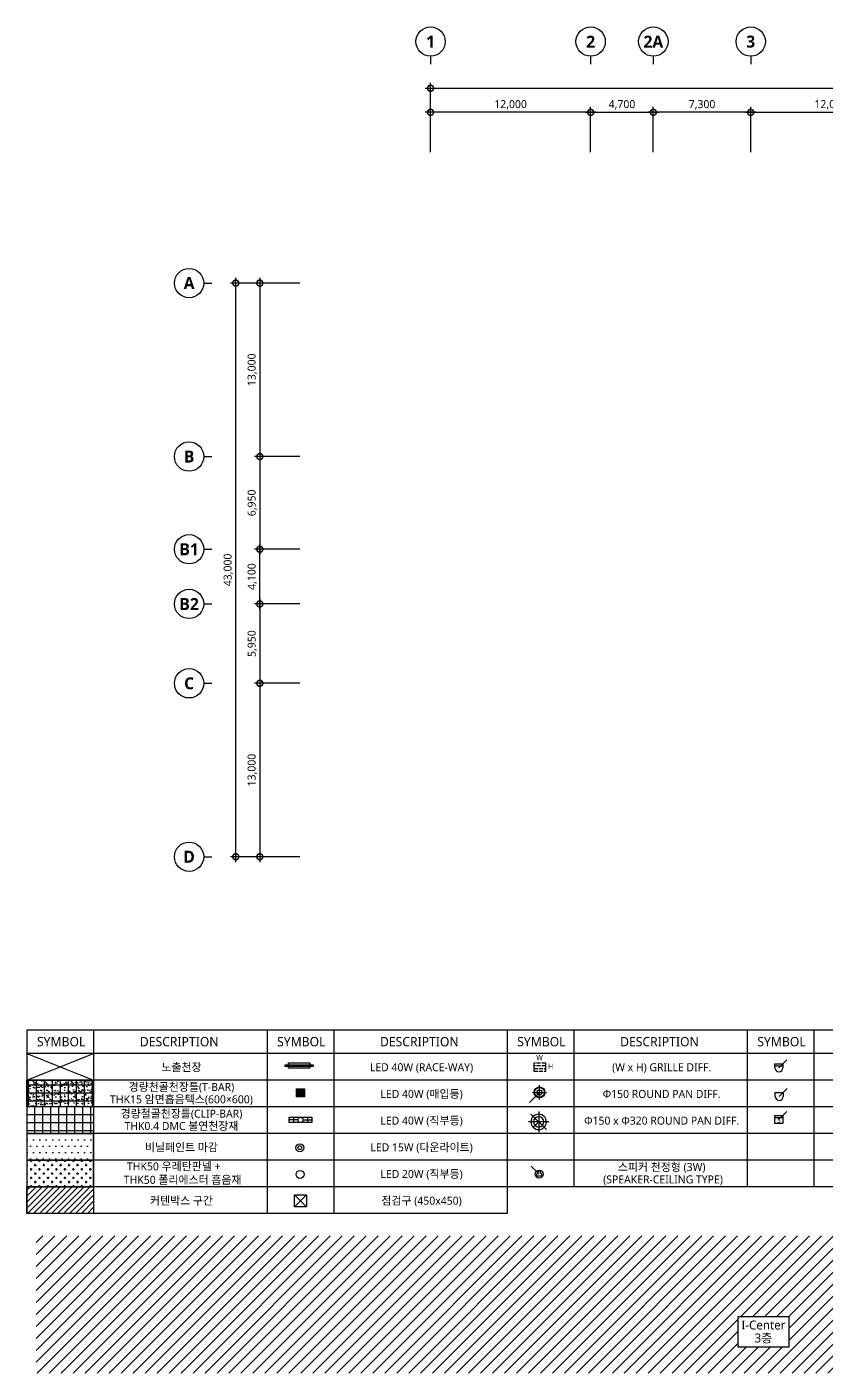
# Model space of a CAD drawing. Header units: millimetres. Extents: x 11242 to 497835, y 4200 to 105100.
# Drawn here: x 179442 to 239350, y 4200 to 105100 of the extents above; entities that cross this region are included whole.
import ezdxf
from ezdxf.enums import TextEntityAlignment as Align
from ezdxf.xclip import XClip

# ---------------------------------------------------------------- set-up
doc = ezdxf.new("R2010")
doc.units = ezdxf.units.MM
doc.header["$LTSCALE"] = 200
doc.header["$XCLIPFRAME"] = 0
doc.linetypes.add('CONTINOUS', pattern=[0])
doc.linetypes.add('H6', pattern=[6.5, 5, -1.5])
doc.layers.get('DEFPOINTS').update_dxf_attribs({"color": 137})
for name, color, linetype in [('# LIGHT - LED', 6, 'Continuous'), ('# LIGHT - RACEWAY', 7, 'Continuous'), ('# 방송설비', 7, 'Continuous'), ('# 커텐박스', 1, 'CONTINOUS'), ('# 화재탐지설비', 7, 'Continuous'), ('# 환기(RA)', 2, 'Continuous'), ('1 EDF', 7, 'Continuous'), ('1 OA', 4, 'Continuous'), ('CEIL', 8, 'Continuous'), ('CEIL-H-50T 우레탄판넬 천정평면도', 11, 'Continuous'), ('CEIL-암면흡음텍스', 251, 'Continuous'), ('CEIL-열경화수지', 11, 'Continuous'), ('CEIL-흡음뿜칠', 8, 'Continuous'), ('CON', 2, 'Continuous'), ('DIM', 7, 'Continuous'), ('ETC-9', 9, 'Continuous'), ('HAT', 8, 'Continuous'), ('OPEN', 15, 'Continuous'), ('sol254', 254, 'Continuous'), ('SYM', 6, 'Continuous'), ('SYM-BUB', 3, 'Continuous'), ('SYMBOL', 2, 'Continuous'), ('TEXT', 3, 'Continuous'), ('도어표현', 4, 'Continuous')]:
    doc.layers.add(name, color=color, linetype=linetype)
doc.layers.add('Defpoint', color=137, linetype='Continuous', plot=False)
doc.styles.add('$0$스타일1', font='malgun.ttf')
doc.styles.add('1', font='DotumChe.ttf')
doc.styles.add('맑은고딕', font='malgun.ttf')
doc.styles.add('맑은고딕B', font='malgunbd.ttf')
doc.styles.add('스타일1', font='malgun.ttf')
doc.styles.add('스타일2', font='malgunbd.ttf')
doc.dimstyles.new('CJA', dxfattribs={"dimscale": 300, "dimtxt": 2.7, "dimasz": 1, "dimexe": 2, "dimexo": 3, "dimgap": 1, "dimtad": 1, "dimdec": 0, "dimzin": 1, "dimdsep": 46, "dimlunit": 6, "dimtxsty": '$0$스타일1', "dimblk": 'CJDOT', "dimcen": 0.09, "dimdle": 1, "dimclrd": 256, "dimclre": 256, "dimclrt": 3, "dimadec": 0, "dimazin": 0, "dimtfac": 1, "dimtdec": 0, "dimtix": 1, "dimtmove": 2, "dimatfit": 3, "dimldrblk": 'CJDOT', "dimfxl": 1, "dimtolj": 1, "dimtzin": 1, "dimarcsym": 0})

# ---------------------------------------------------------------- blocks, each defined once
blk = doc.blocks.new('C-6x6_1f')
for p, q in [((-56347, -303023), (-56347, -292223)), ((-49147, -292223), (-56347, -292223)), ((-55747, -303023), (-55747, -292223)), ((-55147, -303023), (-55147, -292223)), ((-54547, -303023), (-54547, -292223)), ((-53947, -303023), (-53947, -292223)), ((-53347, -303023), (-53347, -292223)), ((-52747, -303023), (-52747, -292223)), ((-52147, -303023), (-52147, -292223)), ((-51547, -303023), (-51547, -292223)), ((-50947, -303023), (-50947, -292223)), ((-50347, -303023), (-50347, -292223)), ((-49747, -303023), (-49747, -292223)), ((-49147, -303023), (-49147, -292223)), ((-41947, -292223), (-49147, -292223)), ((-48547, -303023), (-48547, -292223)), ((-47947, -303023), (-47947, -292223)), ((-47347, -303023), (-47347, -292223)), ((-46747, -303023), (-46747, -292223)), ((-46147, -303023), (-46147, -292223)), ((-45547, -303023), (-45547, -292223)), ((-44947, -303023), (-44947, -292223)), ((-44347, -303023), (-44347, -292223)), ((-43747, -303023), (-43747, -292223)), ((-43147, -303023), (-43147, -292223)), ((-42547, -303023), (-42547, -292223)), ((-41947, -303023), (-41947, -292223)), ((-34747, -292223), (-41947, -292223)), ((-41947, -303023), (-41947, -292223)), ((-41347, -303023), (-41347, -292223)), ((-40747, -303023), (-40747, -292223)), ((-40147, -303023), (-40147, -292223)), ((-39547, -303023), (-39547, -292223)), ((-38947, -303023), (-38947, -292223)), ((-38347, -303023), (-38347, -292223)), ((-37747, -303023), (-37747, -292223)), ((-37147, -303023), (-37147, -292223)), ((-36547, -303023), (-36547, -292223)), ((-35947, -303023), (-35947, -292223)), ((-35347, -303023), (-35347, -292223)), ((-27547, -292223), (-34747, -292223)), ((-34747, -303023), (-34747, -292223)), ((-34147, -303023), (-34147, -292223)), ((-33547, -303023), (-33547, -292223)), ((-32947, -303023), (-32947, -292223)), ((-32347, -303023), (-32347, -292223)), ((-31747, -303023), (-31747, -292223)), ((-31147, -303023), (-31147, -292223)), ((-30547, -303023), (-30547, -292223)), ((-29947, -303023), (-29947, -292223)), ((-29347, -303023), (-29347, -292223)), ((-28747, -303023), (-28747, -292223)), ((-28147, -303023), (-28147, -292223)), ((-27547, -303023), (-27547, -292223)), ((-49147, -292823), (-56347, -292823)), ((-49147, -293423), (-56347, -293423)), ((-41947, -292823), (-49147, -292823)), ((-41947, -293423), (-49147, -293423)), ((-34747, -292823), (-41947, -292823)), ((-34747, -293423), (-41947, -293423)), ((-27547, -292823), (-34747, -292823)), ((-27547, -293423), (-34747, -293423)), ((-49147, -294023), (-56347, -294023)), ((-49147, -294623), (-56347, -294623)), ((-41947, -294023), (-49147, -294023)), ((-41947, -294623), (-49147, -294623)), ((-34747, -294023), (-41947, -294023)), ((-34747, -294623), (-41947, -294623)), ((-27547, -294023), (-34747, -294023)), ((-27547, -294623), (-34747, -294623)), ((-49147, -295223), (-56347, -295223)), ((-41947, -295223), (-49147, -295223)), ((-34747, -295223), (-41947, -295223)), ((-27547, -295223), (-34747, -295223)), ((-49147, -295823), (-56347, -295823)), ((-49147, -296423), (-56347, -296423)), ((-41947, -295823), (-49147, -295823)), ((-41947, -296423), (-49147, -296423)), ((-34747, -295823), (-41947, -295823)), ((-34747, -296423), (-41947, -296423)), ((-27547, -295823), (-34747, -295823)), ((-27547, -296423), (-34747, -296423)), ((-49147, -297023), (-56347, -297023)), ((-49147, -297623), (-56347, -297623)), ((-41947, -297023), (-49147, -297023)), ((-41947, -297623), (-49147, -297623)), ((-34747, -297023), (-41947, -297023)), ((-34747, -297623), (-41947, -297623)), ((-27547, -297023), (-34747, -297023)), ((-27547, -297623), (-34747, -297623)), ((-49147, -298223), (-56347, -298223)), ((-41947, -298223), (-49147, -298223)), ((-34747, -298223), (-41947, -298223)), ((-27547, -298223), (-34747, -298223)), ((-49147, -298823), (-56347, -298823)), ((-49147, -299423), (-56347, -299423)), ((-41947, -298823), (-49147, -298823)), ((-41947, -299423), (-49147, -299423)), ((-34747, -298823), (-41947, -298823)), ((-34747, -299423), (-41947, -299423)), ((-27547, -298823), (-34747, -298823)), ((-27547, -299423), (-34747, -299423)), ((-49147, -300023), (-56347, -300023)), ((-49147, -300623), (-56347, -300623)), ((-41947, -300023), (-49147, -300023)), ((-41947, -300623), (-49147, -300623)), ((-34747, -300023), (-41947, -300023)), ((-34747, -300623), (-41947, -300623)), ((-27547, -300023), (-34747, -300023)), ((-27547, -300623), (-34747, -300623)), ((-49147, -301223), (-56347, -301223)), ((-41947, -301223), (-49147, -301223)), ((-34747, -301223), (-41947, -301223)), ((-27547, -301223), (-34747, -301223)), ((-49147, -301823), (-56347, -301823)), ((-49147, -302423), (-56347, -302423)), ((-41947, -301823), (-49147, -301823)), ((-41947, -302423), (-49147, -302423)), ((-34747, -301823), (-41947, -301823)), ((-34747, -302423), (-41947, -302423)), ((-27547, -301823), (-34747, -301823)), ((-27547, -302423), (-34747, -302423)), ((-49147, -303023), (-56347, -303023)), ((-56347, -324623), (-56347, -303023)), ((-49147, -303023), (-56347, -303023)), ((-49147, -303623), (-56347, -303623)), ((-55747, -324623), (-55747, -303023)), ((-55147, -324623), (-55147, -303023)), ((-54547, -324623), (-54547, -303023)), ((-53947, -324623), (-53947, -303023)), ((-53347, -324623), (-53347, -303023)), ((-52747, -324623), (-52747, -303023)), ((-52147, -324623), (-52147, -303023)), ((-51547, -324623), (-51547, -303023)), ((-50947, -324623), (-50947, -303023)), ((-50347, -324623), (-50347, -303023)), ((-49747, -324623), (-49747, -303023)), ((-49147, -324623), (-49147, -303023)), ((-41947, -303023), (-49147, -303023)), ((-41947, -303023), (-49147, -303023)), ((-41947, -303623), (-49147, -303623)), ((-48547, -324623), (-48547, -303023)), ((-47947, -324623), (-47947, -303023)), ((-47347, -324623), (-47347, -303023)), ((-46747, -324623), (-46747, -303023)), ((-46147, -324623), (-46147, -303023)), ((-45547, -324623), (-45547, -303023)), ((-44947, -324623), (-44947, -303023)), ((-44347, -324623), (-44347, -303023)), ((-43747, -324623), (-43747, -303023)), ((-43147, -324623), (-43147, -303023)), ((-42547, -324623), (-42547, -303023)), ((-41947, -324623), (-41947, -303023)), ((-34747, -303023), (-41947, -303023)), ((-34747, -303023), (-41947, -303023)), ((-41947, -324623), (-41947, -303023)), ((-34747, -303623), (-41947, -303623)), ((-41347, -324623), (-41347, -303023)), ((-40747, -324623), (-40747, -303023)), ((-40147, -324623), (-40147, -303023)), ((-39547, -324623), (-39547, -303023)), ((-38947, -324623), (-38947, -303023)), ((-38347, -324623), (-38347, -303023)), ((-37747, -324623), (-37747, -303023)), ((-37147, -324623), (-37147, -303023)), ((-36547, -324623), (-36547, -303023)), ((-35947, -324623), (-35947, -303023)), ((-35347, -324623), (-35347, -303023)), ((-34747, -324623), (-34747, -303023)), ((-27547, -303023), (-34747, -303023)), ((-27547, -303023), (-34747, -303023)), ((-27547, -303623), (-34747, -303623)), ((-34147, -324623), (-34147, -303023)), ((-33547, -324623), (-33547, -303023)), ((-32947, -324623), (-32947, -303023)), ((-32347, -324623), (-32347, -303023)), ((-31747, -324623), (-31747, -303023)), ((-31147, -324623), (-31147, -303023)), ((-30547, -324623), (-30547, -303023)), ((-29947, -324623), (-29947, -303023)), ((-29347, -324623), (-29347, -303023)), ((-28747, -324623), (-28747, -303023)), ((-28147, -324623), (-28147, -303023)), ((-27547, -324623), (-27547, -303023)), ((-49147, -304223), (-56347, -304223)), ((-41947, -304223), (-49147, -304223)), ((-34747, -304223), (-41947, -304223)), ((-27547, -304223), (-34747, -304223)), ((-49147, -304823), (-56347, -304823)), ((-49147, -305423), (-56347, -305423)), ((-41947, -304823), (-49147, -304823)), ((-41947, -305423), (-49147, -305423)), ((-34747, -304823), (-41947, -304823)), ((-34747, -305423), (-41947, -305423)), ((-27547, -304823), (-34747, -304823)), ((-27547, -305423), (-34747, -305423)), ((-49147, -306023), (-56347, -306023)), ((-49147, -306623), (-56347, -306623)), ((-41947, -306023), (-49147, -306023)), ((-41947, -306623), (-49147, -306623)), ((-34747, -306023), (-41947, -306023)), ((-34747, -306623), (-41947, -306623)), ((-27547, -306023), (-34747, -306023)), ((-27547, -306623), (-34747, -306623)), ((-49147, -307223), (-56347, -307223)), ((-41947, -307223), (-49147, -307223)), ((-34747, -307223), (-41947, -307223)), ((-27547, -307223), (-34747, -307223)), ((-49147, -307823), (-56347, -307823)), ((-49147, -308423), (-56347, -308423)), ((-41947, -307823), (-49147, -307823)), ((-41947, -308423), (-49147, -308423)), ((-34747, -307823), (-41947, -307823)), ((-34747, -308423), (-41947, -308423)), ((-27547, -307823), (-34747, -307823)), ((-27547, -308423), (-34747, -308423)), ((-49147, -309023), (-56347, -309023)), ((-49147, -309623), (-56347, -309623)), ((-41947, -309023), (-49147, -309023)), ((-41947, -309623), (-49147, -309623)), ((-34747, -309023), (-41947, -309023)), ((-34747, -309623), (-41947, -309623)), ((-27547, -309023), (-34747, -309023)), ((-27547, -309623), (-34747, -309623)), ((-49147, -310223), (-56347, -310223)), ((-41947, -310223), (-49147, -310223)), ((-34747, -310223), (-41947, -310223)), ((-27547, -310223), (-34747, -310223)), ((-49147, -310823), (-56347, -310823)), ((-49147, -311423), (-56347, -311423)), ((-41947, -310823), (-49147, -310823)), ((-41947, -311423), (-49147, -311423)), ((-34747, -310823), (-41947, -310823)), ((-34747, -311423), (-41947, -311423)), ((-27547, -310823), (-34747, -310823)), ((-27547, -311423), (-34747, -311423)), ((-49147, -312023), (-56347, -312023)), ((-49147, -312623), (-56347, -312623)), ((-41947, -312023), (-49147, -312023)), ((-41947, -312623), (-49147, -312623)), ((-34747, -312023), (-41947, -312023)), ((-34747, -312623), (-41947, -312623)), ((-27547, -312023), (-34747, -312023)), ((-27547, -312623), (-34747, -312623)), ((-49147, -313223), (-56347, -313223)), ((-41947, -313223), (-49147, -313223)), ((-34747, -313223), (-41947, -313223)), ((-27547, -313223), (-34747, -313223)), ((-49147, -313823), (-56347, -313823)), ((-49147, -314423), (-56347, -314423)), ((-41947, -313823), (-49147, -313823)), ((-41947, -314423), (-49147, -314423)), ((-34747, -313823), (-41947, -313823)), ((-34747, -314423), (-41947, -314423)), ((-27547, -313823), (-34747, -313823)), ((-27547, -314423), (-34747, -314423)), ((-49147, -315023), (-56347, -315023)), ((-49147, -315623), (-56347, -315623)), ((-41947, -315023), (-49147, -315023)), ((-41947, -315623), (-49147, -315623)), ((-34747, -315023), (-41947, -315023)), ((-34747, -315623), (-41947, -315623)), ((-27547, -315023), (-34747, -315023)), ((-27547, -315623), (-34747, -315623)), ((-49147, -316223), (-56347, -316223)), ((-49147, -316823), (-56347, -316823)), ((-41947, -316223), (-49147, -316223)), ((-41947, -316823), (-49147, -316823)), ((-34747, -316223), (-41947, -316223)), ((-34747, -316823), (-41947, -316823)), ((-27547, -316223), (-34747, -316223)), ((-27547, -316823), (-34747, -316823)), ((-49147, -317423), (-56347, -317423)), ((-41947, -317423), (-49147, -317423)), ((-34747, -317423), (-41947, -317423)), ((-27547, -317423), (-34747, -317423)), ((-49147, -318023), (-56347, -318023)), ((-49147, -318623), (-56347, -318623)), ((-41947, -318023), (-49147, -318023)), ((-41947, -318623), (-49147, -318623)), ((-34747, -318023), (-41947, -318023)), ((-34747, -318623), (-41947, -318623)), ((-27547, -318023), (-34747, -318023)), ((-27547, -318623), (-34747, -318623)), ((-49147, -319223), (-56347, -319223)), ((-49147, -319823), (-56347, -319823)), ((-41947, -319223), (-49147, -319223)), ((-41947, -319823), (-49147, -319823)), ((-34747, -319223), (-41947, -319223)), ((-34747, -319823), (-41947, -319823)), ((-27547, -319223), (-34747, -319223)), ((-27547, -319823), (-34747, -319823)), ((-49147, -320423), (-56347, -320423)), ((-41947, -320423), (-49147, -320423)), ((-34747, -320423), (-41947, -320423)), ((-27547, -320423), (-34747, -320423)), ((-49147, -321023), (-56347, -321023)), ((-49147, -321623), (-56347, -321623)), ((-41947, -321023), (-49147, -321023)), ((-41947, -321623), (-49147, -321623)), ((-34747, -321023), (-41947, -321023)), ((-34747, -321623), (-41947, -321623)), ((-27547, -321023), (-34747, -321023)), ((-27547, -321623), (-34747, -321623)), ((-49147, -322223), (-56347, -322223)), ((-49147, -322823), (-56347, -322823)), ((-41947, -322223), (-49147, -322223)), ((-41947, -322823), (-49147, -322823)), ((-34747, -322223), (-41947, -322223)), ((-34747, -322823), (-41947, -322823)), ((-27547, -322223), (-34747, -322223)), ((-27547, -322823), (-34747, -322823)), ((-49147, -323423), (-56347, -323423)), ((-41947, -323423), (-49147, -323423)), ((-34747, -323423), (-41947, -323423)), ((-27547, -323423), (-34747, -323423)), ((-49147, -324023), (-56347, -324023)), ((-49147, -324623), (-56347, -324623)), ((-41947, -324023), (-49147, -324023)), ((-41947, -324623), (-49147, -324623)), ((-34747, -324023), (-41947, -324023)), ((-34747, -324623), (-41947, -324623)), ((-27547, -324023), (-34747, -324023)), ((-27547, -324623), (-34747, -324623))]:
    blk.add_line(p, q)
blk = doc.blocks.new('zw$1856')
at = {"layer": '# LIGHT - LED'}
for radius in [360, 168]:
    blk.add_circle((0, 0), radius, dxfattribs=at)
blk = doc.blocks.new('zw$29C1')
blk.add_wipeout([(600, 150), (600, -150), (-600, -150), (-600, 150)]).dxf.layer = '# LIGHT - LED'
at = {"layer": '# LIGHT - LED'}
blk.add_lwpolyline([(600, 150), (600, -150), (-600, -150), (-600, 150)], close=True, dxfattribs=at)
blk = doc.blocks.new('I8')
at = {"layer": '# LIGHT - LED', "linetype": 'Continuous'}
for p, q in [((-150, 0), (-630, 0)), ((-390, 150), (-390, -150)), ((150, 0), (630, 0)), ((390, 150), (390, -150))]:
    blk.add_line(p, q, dxfattribs=at)
blk.add_lwpolyline([(-630, 150), (630, 150), (630, -150), (-630, -150)], close=True, dxfattribs=at)
blk.add_circle((0, 0), 150, dxfattribs=at)
blk = doc.blocks.new('SA')
at = {"color": 1}
for p, q in [((210, 420), (210, 0)), ((420, 210), (0, 210))]:
    blk.add_line(p, q, dxfattribs=at)
at = {"color": 0}
for radius in [160, 145, 75]:
    blk.add_circle((210, 210), radius, dxfattribs=at)
at = {"layer": 'Defpoint'}
blk.add_line((210, 210), (510, 510), dxfattribs=at)
blk = doc.blocks.new('1ERDF')
at = {"layer": '1 EDF', "color": 1}
for p, q in [((-200, 0), (200, 0)), ((0, 200), (0, -200))]:
    blk.add_line(p, q, dxfattribs=at)
at = {"layer": '1 EDF'}
for p, q in [((-150, -150), (150, 150)), ((106, -106), (0, 0))]:
    blk.add_line(p, q, dxfattribs=at)
blk.add_circle((0, 0), 150, dxfattribs=at)
at = {"layer": '1 EDF', "color": 6}
blk.add_circle((0, 0), 100, dxfattribs=at)
blk = doc.blocks.new('FF1')
at = {"layer": '# 화재탐지설비'}
blk.add_line((-1.5, 0.75), (1.5, 0.75), dxfattribs=at)
blk.add_lwpolyline([(-1.5, 0), (-1.5, 1.5), (1.5, 1.5), (1.5, 0)], dxfattribs=at)
blk.add_arc((0, 0), 1.5, 180, 0, dxfattribs=at)
at = {"layer": 'Defpoint'}
blk.add_line((3, 3), (0, 0), dxfattribs=at)
at = {"layer": 'Defpoint', "insert": (-1.31, 1.35), "char_height": 0.3, "attachment_point": 1, "style": '맑은고딕'}
blk.add_mtext_dynamic_manual_height_columns('차동식 감지기', width=2.6761, gutter_width=12.5, heights=[0], dxfattribs=at)
blk = doc.blocks.new('G$C58A9B8F0')
at = {"layer": '# 화재탐지설비'}
blk.add_lwpolyline([(-150, 0), (-150, 150), (150, 150), (150, 0)], dxfattribs=at)
blk.add_arc((0, 0), 150, 180, 0, dxfattribs=at)
at = {"layer": 'Defpoint'}
blk.add_line((300, 300), (0, 0), dxfattribs=at)
blk = doc.blocks.new('FF3')
at = {"layer": '# 화재탐지설비'}
blk.add_line((-1.5, 0.75), (1.5, 0.75), dxfattribs=at)
blk.add_lwpolyline([(-1.5, 1.5), (1.5, 1.5), (1.5, -1.5), (-1.5, -1.5), (-1.5, 1.5)], dxfattribs=at)
at = {"layer": 'Defpoint'}
blk.add_line((3, 3), (0, 0), dxfattribs=at)
at = {"layer": 'SYMBOL', "color": 1, "style": '1'}
blk.add_text('S', height=1.75, dxfattribs=at).set_placement((0, -0.375), align=Align.MIDDLE)
blk = doc.blocks.new('TT22')
at = {"layer": '# 방송설비'}
blk.add_lwpolyline([(65, -38), (-65, -38), (0, 75), (65, -38)], close=True, dxfattribs=at)
blk.add_circle((0, 0), 75, dxfattribs=at)
at = {"layer": 'Defpoint'}
blk.add_line((-150, 150), (0, 0), dxfattribs=at)
blk = doc.blocks.new('천장 범례')
at = {"layer": '# 커텐박스'}
h = blk.add_hatch(dxfattribs=at)
h.set_pattern_fill('ANSI31', color=9, scale=100)
h.set_pattern_definition([(45, (-179442, -26659.95), (-224.5064, 224.5064), [])])
h.paths.add_polyline_path([(5000, -9674), (0, -9674), (0, -11674), (5000, -11674)])
at = {"layer": 'CEIL-H-50T 우레탄판넬 천정평면도'}
h = blk.add_hatch(dxfattribs=at)
h.set_pattern_fill('CROSS', color=256, scale=50, double=1)
h.set_pattern_definition([(0, (-29242, -32594.83), (317.5, 317.5), [158.75, -476.25]), (90, (-29162.62, -32674.2), (-317.5, 317.5), [158.75, -476.25])])
h.paths.add_polyline_path([(5000, -9674), (5000, -7674), (0, -7674), (0, -9674)])
at = {"layer": 'CEIL-암면흡음텍스'}
h = blk.add_hatch(dxfattribs=at)
h.set_pattern_fill('_USER', color=256, scale=600, double=1, pattern_type=0)
h.set_pattern_definition([(0, (-11242, -24594.8), (0, 600), []), (90, (-11242, -24594.8), (-600, 4e-14), [])])
h.paths.add_polyline_path([(5000, -3674), (5000, -1674), (0, -1674), (0, -3674)])
at = {"layer": 'CEIL-흡음뿜칠'}
h = blk.add_hatch(dxfattribs=at)
h.set_pattern_fill('DOTS', color=256, scale=300, double=1)
h.set_pattern_definition([(0, (50641.7, -76902.7), (238.125, 476.25), [0, -476.25])])
h.paths.add_polyline_path([(5000, -7674), (5000, -5674), (0, -5674), (0, -7674)])
at = {"layer": 'sol254'}
blk.add_hatch(color=256, dxfattribs=at).paths.add_polyline_path([(20807, -2334), (20207, -2334), (20207, -2934), (20807, -2934)])
at = {"layer": '도어표현'}
h = blk.add_hatch(dxfattribs=at)
h.set_pattern_fill('AR-SAND', color=9, scale=10, double=1)
h.set_pattern_definition([(37.5, (-1242, -24594.83), (-16, 489.413), [0, -386.08, 0, -431.8, 0, -412.75]), (7.5, (-1242, -24594.8), (449.523, 716.825), [0, -208.28, 0, -347.98, 0, -133.35]), (327.5, (-1554.4, -24594.83), (790.992, 1.437), [0, -127, 0, -457.2, 0, -596.9]), (317.5, (-1554.4, -24594.8), (763.556, 222.93), [0, -63.5, 0, -299.72, 0, -342.9])])
h.paths.add_polyline_path([(5000, -1674), (0, -1674), (0, -3674), (5000, -3674)])
at = {"layer": '# LIGHT - LED', "lineweight": -2}
for p, q in [((20057, -10266), (20957, -11166)), ((20957, -10266), (20057, -11166))]:
    blk.add_line(p, q, dxfattribs=at)
for points in [[(20207, -2334), (20807, -2334), (20807, -2934), (20207, -2934)], [(20057, -10266), (20957, -10266), (20957, -11166), (20057, -11166)]]:
    blk.add_lwpolyline(points, close=True, dxfattribs=at)
at = {"layer": '# LIGHT - LED'}
blk.add_circle((20477, -8744), 300, dxfattribs=at)
at = {"layer": '# 커텐박스'}
blk.add_lwpolyline([(0, -9674), (5000, -9674), (5000, -11674), (0, -11674)], close=True, dxfattribs=at)
at = {"layer": '1 OA', "color": 2, "linetype": 'H6', "ltscale": 0.3}
for points in [[(37995, -1006), (38895, -1006), (38895, -406), (37995, -406), (37995, -1006)], [(37995, -807), (38895, -807), (38895, -605), (37995, -605), (37995, -807)]]:
    blk.add_lwpolyline(points, dxfattribs=at)
at = {"layer": 'CEIL'}
for points in [[(5000, -3674), (0, -3674), (0, -1674), (5000, -1674)], [(0, -1674), (5000, -1674), (5000, -3674), (0, -3674)], [(5000, -5674), (0, -5674), (0, -5674), (5000, -5674)], [(5000, -5674), (0, -5674), (0, -7674), (5000, -7674)], [(5000, -7674), (0, -7674), (0, -9674), (5000, -9674)]]:
    blk.add_lwpolyline(points, close=True, dxfattribs=at)
at = {"layer": 'CON'}
for p, q in [((0, 2065), (0, -11674)), ((18000, 2065), (0, 2065)), ((18000, 2065), (18000, -11674)), ((36000, 2065), (18000, 2065)), ((36000, 2065), (36000, -11674)), ((54000, 2065), (36000, 2065)), ((54000, 2065), (54000, -9674)), ((72000, 2065), (54000, 2065)), ((18000, 326), (0, 326)), ((36000, 326), (18000, 326)), ((54000, 326), (36000, 326)), ((72000, 326), (54000, 326)), ((54000, -9674), (36000, -9674)), ((72000, -9674), (54000, -9674)), ((18000, -11674), (0, -11674)), ((36000, -11674), (18000, -11674))]:
    blk.add_line(p, q, dxfattribs=at)
at = {"layer": 'ETC-9'}
for p, q in [((5000, 2065), (5000, -11674)), ((23000, 2065), (23000, -11674)), ((41000, 2065), (41000, -9674)), ((59000, 2065), (59000, -9674)), ((18000, -1674), (0, -1674)), ((36000, -1674), (18000, -1674)), ((54000, -1674), (36000, -1674)), ((72000, -1674), (54000, -1674)), ((18000, -3674), (0, -3674)), ((36000, -3674), (18000, -3674)), ((54000, -3674), (36000, -3674)), ((72000, -3674), (54000, -3674)), ((18000, -5674), (0, -5674)), ((18000, -5674), (0, -5674)), ((36000, -5674), (18000, -5674)), ((36000, -5674), (18000, -5674)), ((54000, -5674), (36000, -5674)), ((54000, -5674), (36000, -5674)), ((72000, -5674), (54000, -5674)), ((72000, -5674), (54000, -5674)), ((18000, -7674), (0, -7674)), ((36000, -7674), (18000, -7674)), ((54000, -7674), (36000, -7674)), ((72000, -7674), (54000, -7674)), ((18000, -9674), (0, -9674)), ((36000, -9674), (18000, -9674))]:
    blk.add_line(p, q, dxfattribs=at)
at = {"layer": 'OPEN'}
for p, q in [((0, 326), (5000, -1674)), ((0, -1674), (5000, 326))]:
    blk.add_line(p, q, dxfattribs=at)
at = {"layer": '# LIGHT - LED'}
for name, p, xscale, yscale, zscale in [('zw$29C1', (20407, -591), 1.333333333333333, 1.333333333333333, 1.333333333333333), ('I8', (20507, -4661), 1.333333333333333, 1.333333333333333, 1.333333333333333), ('zw$1856', (20459, -6741), 0.8323428327178893, 0.8323428327178893, 0.8323428327178893)]:
    blk.add_blockref(name, p, dxfattribs=dict(at, xscale=xscale, yscale=yscale, zscale=zscale))
at = {"layer": '# 화재탐지설비', "ltscale": 1.5}
for name, p, xscale, yscale, zscale in [('FF1', (56372, -749), 200, 200, 200), ('G$C58A9B8F0', (56394, -2896), 2, 2, 2), ('FF3', (56372, -4621), 200, 200, 200)]:
    blk.add_blockref(name, p, dxfattribs=dict(at, xscale=xscale, yscale=yscale, zscale=zscale))
at = {"layer": '# 환기(RA)', "xscale": 2.54, "yscale": 2.54, "zscale": 2.54, "rotation": 180}
blk.add_blockref('SA', (38959, -2060), dxfattribs=at)
at = {"layer": '1 EDF', "xscale": -3.850698729463445, "yscale": 3.850698729463445, "zscale": 3.850698729463445}
blk.add_blockref('1ERDF', (38364, -4810), dxfattribs=at)
at = {"layer": 'CEIL-열경화수지'}
ref = blk.add_blockref('C-6x6_1f', (41947, 304750), dxfattribs=at)
XClip(ref).set_block_clipping_path([(-41946.9791048046, -310423.4499304557), (-36946.9791048042, -308423.4499304557)])
at = {"layer": 'SYM', "xscale": 4, "yscale": 4, "zscale": 4}
blk.add_blockref('TT22', (38398, -8716), dxfattribs=at)
at = {"layer": 'TEXT', "style": '스타일1'}
for s, height, p in [('SYMBOL', 700, (2567, 1206)), ('DESCRIPTION', 700, (11417, 1206)), ('SYMBOL', 700, (20567, 1206)), ('DESCRIPTION', 700, (29417, 1206)), ('SYMBOL', 700, (38567, 1206)), ('DESCRIPTION', 700, (47417, 1206)), ('SYMBOL', 700, (56567, 1206)), ('W', 400, (38428, 14)), ('노출천장', 600, (11584, -712)), ('LED 40W (RACE-WAY)', 600, (29584, -712)), ('H', 400, (39254, -644)), ('(W x H) GRILLE DIFF.', 600, (47584, -712)), ('경량천골천장틀(T-BAR)', 600, (11584, -2191)), ('THK15 암면흡음텍스(600×600)', 600, (11584, -3115)), ('LED 40W (매입등)', 600, (29584, -2712)), ('Φ150 ROUND PAN DIFF.', 600, (47584, -2712)), ('경량철골천장틀(CLIP-BAR)', 600, (11584, -4191)), ('THK0.4 DMC 불연천장재', 600, (11584, -5115)), ('LED 40W (직부등)', 600, (29584, -4712)), ('Φ150 x Φ320 ROUND PAN DIFF.', 600, (47584, -4712)), ('비닐페인트 마감', 600, (11584, -6712)), ('LED 15W (다운라이트)', 600, (29584, -6712)), ('THK50 우레탄판넬 +', 600, (11006, -8140)), ('스피커 천정형 (3W)', 600, (47584, -8191)), ('THK50 폴리에스터 흡음재', 600, (11672, -9150)), ('LED 20W (직부등)', 600, (29584, -8712)), (' (SPEAKER-CEILING TYPE)', 600, (47584, -9118)), ('커텐박스 구간', 600, (11584, -10712)), ('점검구 (450x450)', 600, (29584, -10712))]:
    blk.add_text(s, height=height, dxfattribs=at).set_placement(p, align=Align.MIDDLE_CENTER)
at = {"layer": '# LIGHT - RACEWAY'}
blk.add_lwpolyline([(19363, -525), (21451, -525), (21451, -658), (19363, -658)], close=True, dxfattribs=at)
blk = doc.blocks.new('_DotSmall')
at = {"color": 0, "linetype": 'ByBlock', "const_width": 0.5}
blk.add_lwpolyline([(-0.0625, 0, 1), (0.0625, 0, 1)], format="xyb", close=True, dxfattribs=at)
blk = doc.blocks.new('*D115')
at = {"layer": 'DEFPOINTS', "color": 0, "transparency": 16777216}
for p in [(195100, 85900), (200500, 85900), (200500, 42900)]:
    blk.add_point(p, dxfattribs=at)
at = {"layer": 'DIM', "color": 7, "lineweight": -2, "transparency": 16777216}
for p, q in [((199900, 85900), (194700, 85900)), ((195100, 42500), (195100, 86300)), ((199900, 42900), (194700, 42900))]:
    blk.add_line(p, q, dxfattribs=at)
at = {"layer": 'DIM', "color": 7, "lineweight": -2, "transparency": 16777216, "xscale": 900, "yscale": 900, "zscale": 900}
for p, rotation in [((195100, 85900), 90), ((195100, 42900), 270)]:
    blk.add_blockref('_DotSmall', p, dxfattribs=dict(at, rotation=rotation))
at = {"layer": 'DIM', "color": 3, "transparency": 16777216, "insert": (194540, 64400), "char_height": 600, "attachment_point": 5, "rotation": 90, "style": '$0$스타일1'}
blk.add_mtext('\\A1;43,000', dxfattribs=at)
blk = doc.blocks.new('CJDOT')
blk.add_line((-2, 0), (2, 0))
at = {"const_width": 0.5}
blk.add_lwpolyline([(-0.25, 0, 1), (0.25, 0, 1)], format="xyb", close=True, dxfattribs=at)
blk = doc.blocks.new('*D123')
at = {"layer": 'DEFPOINTS', "color": 0, "transparency": 16777216}
for p in [(200500, 85900), (196900, 72900), (200500, 72900)]:
    blk.add_point(p, dxfattribs=at)
at = {"layer": 'DIM', "color": 7, "lineweight": -2, "transparency": 16777216}
for p, q in [((199900, 85900), (196500, 85900)), ((196900, 86300), (196900, 72500)), ((199900, 72900), (196500, 72900))]:
    blk.add_line(p, q, dxfattribs=at)
at = {"layer": 'DIM', "color": 7, "lineweight": -2, "transparency": 16777216, "xscale": 900, "yscale": 900, "zscale": 900}
for p, rotation in [((196900, 85900), 90), ((196900, 72900), 270)]:
    blk.add_blockref('_DotSmall', p, dxfattribs=dict(at, rotation=rotation))
at = {"layer": 'DIM', "color": 3, "transparency": 16777216, "insert": (196338, 79400), "char_height": 600, "attachment_point": 5, "rotation": 90, "style": '$0$스타일1'}
blk.add_mtext('\\A1;13,000', dxfattribs=at)
blk = doc.blocks.new('*D124')
at = {"layer": 'DEFPOINTS', "color": 0, "transparency": 16777216}
for p in [(200500, 55900), (196900, 42900), (200500, 42900)]:
    blk.add_point(p, dxfattribs=at)
at = {"layer": 'DIM', "color": 7, "lineweight": -2, "transparency": 16777216}
for p, q in [((199900, 55900), (196500, 55900)), ((196900, 56300), (196900, 42500)), ((199900, 42900), (196500, 42900))]:
    blk.add_line(p, q, dxfattribs=at)
at = {"layer": 'DIM', "color": 7, "lineweight": -2, "transparency": 16777216, "xscale": 900, "yscale": 900, "zscale": 900}
for p, rotation in [((196900, 55900), 90), ((196900, 42900), 270)]:
    blk.add_blockref('_DotSmall', p, dxfattribs=dict(at, rotation=rotation))
at = {"layer": 'DIM', "color": 3, "transparency": 16777216, "insert": (196338, 49400), "char_height": 600, "attachment_point": 5, "rotation": 90, "style": '$0$스타일1'}
blk.add_mtext('\\A1;13,000', dxfattribs=at)
blk = doc.blocks.new('*D125')
at = {"layer": 'DEFPOINTS', "color": 0, "transparency": 16777216}
for p in [(280700, 100500), (209700, 95100), (280700, 95100)]:
    blk.add_point(p, dxfattribs=at)
at = {"layer": 'DIM', "color": 7, "lineweight": -2, "transparency": 16777216}
for p, q in [((209700, 95700), (209700, 100900)), ((280700, 95700), (280700, 100900)), ((209300, 100500), (281100, 100500))]:
    blk.add_line(p, q, dxfattribs=at)
at = {"layer": 'DIM', "color": 7, "lineweight": -2, "transparency": 16777216, "xscale": 900, "yscale": 900, "zscale": 900, "rotation": 180}
blk.add_blockref('_DotSmall', (209700, 100500), dxfattribs=at)
at = {"layer": 'DIM', "color": 7, "lineweight": -2, "transparency": 16777216, "xscale": 900, "yscale": 900, "zscale": 900}
blk.add_blockref('_DotSmall', (280700, 100500), dxfattribs=at)
at = {"layer": 'DIM', "color": 3, "transparency": 16777216, "insert": (245200, 101062), "char_height": 600, "attachment_point": 5, "style": '스타일1'}
blk.add_mtext('\\A1;71,000', dxfattribs=at)
blk = doc.blocks.new('NEW_BUB')
at = {"layer": 'SYM-BUB', "color": 6}
blk.add_line((0, 3), (0, 0), dxfattribs=at)
blk.add_circle((0, 8.5), 5.5, dxfattribs=at)
at = {"layer": 'SYM-BUB', "color": 3, "style": '스타일2'}
blk.add_attdef('X', text='', height=4.5, dxfattribs=at).set_placement((0, 8.5), align=Align.MIDDLE)
blk = doc.blocks.new('*D126')
at = {"layer": 'DEFPOINTS', "color": 0, "transparency": 16777216}
for p in [(200500, 61850), (196900, 55900), (200500, 55900)]:
    blk.add_point(p, dxfattribs=at)
at = {"layer": 'DIM', "color": 7, "lineweight": -2, "transparency": 16777216}
for p, q in [((199900, 61850), (196500, 61850)), ((196900, 62250), (196900, 55500)), ((199900, 55900), (196500, 55900))]:
    blk.add_line(p, q, dxfattribs=at)
at = {"layer": 'DIM', "color": 7, "lineweight": -2, "transparency": 16777216, "xscale": 900, "yscale": 900, "zscale": 900}
for p, rotation in [((196900, 61850), 90), ((196900, 55900), 270)]:
    blk.add_blockref('_DotSmall', p, dxfattribs=dict(at, rotation=rotation))
at = {"layer": 'DIM', "color": 3, "transparency": 16777216, "insert": (196340, 58875), "char_height": 600, "attachment_point": 5, "rotation": 90, "style": '$0$스타일1'}
blk.add_mtext('\\A1;5,950', dxfattribs=at)
blk = doc.blocks.new('*D129')
at = {"layer": 'DEFPOINTS', "color": 0, "transparency": 16777216}
for p in [(245700, 98700), (233700, 95100), (245700, 95100)]:
    blk.add_point(p, dxfattribs=at)
at = {"layer": 'DIM', "color": 7, "lineweight": -2, "transparency": 16777216}
for p, q in [((233700, 95700), (233700, 99100)), ((245700, 95700), (245700, 99100)), ((233300, 98700), (246100, 98700))]:
    blk.add_line(p, q, dxfattribs=at)
at = {"layer": 'DIM', "color": 7, "lineweight": -2, "transparency": 16777216, "xscale": 900, "yscale": 900, "zscale": 900, "rotation": 180}
blk.add_blockref('_DotSmall', (233700, 98700), dxfattribs=at)
at = {"layer": 'DIM', "color": 7, "lineweight": -2, "transparency": 16777216, "xscale": 900, "yscale": 900, "zscale": 900}
blk.add_blockref('_DotSmall', (245700, 98700), dxfattribs=at)
at = {"layer": 'DIM', "color": 3, "transparency": 16777216, "insert": (239700, 99262), "char_height": 600, "attachment_point": 5, "style": '스타일1'}
blk.add_mtext('\\A1;12,000', dxfattribs=at)
blk = doc.blocks.new('*D116')
at = {"layer": 'DEFPOINTS', "color": 0, "transparency": 16777216}
for p in [(226400, 98700), (221700, 95100), (226400, 95100)]:
    blk.add_point(p, dxfattribs=at)
at = {"layer": 'DIM', "color": 7, "lineweight": -2, "transparency": 16777216}
for p, q in [((221700, 95700), (221700, 99100)), ((226400, 95700), (226400, 99100)), ((221300, 98700), (226800, 98700))]:
    blk.add_line(p, q, dxfattribs=at)
at = {"layer": 'DIM', "color": 7, "lineweight": -2, "transparency": 16777216, "xscale": 900, "yscale": 900, "zscale": 900, "rotation": 180}
blk.add_blockref('_DotSmall', (221700, 98700), dxfattribs=at)
at = {"layer": 'DIM', "color": 7, "lineweight": -2, "transparency": 16777216, "xscale": 900, "yscale": 900, "zscale": 900}
blk.add_blockref('_DotSmall', (226400, 98700), dxfattribs=at)
at = {"layer": 'DIM', "color": 3, "transparency": 16777216, "insert": (224050, 99260), "char_height": 600, "attachment_point": 5, "style": '스타일1'}
blk.add_mtext('\\A1;4,700', dxfattribs=at)
blk = doc.blocks.new('*D117')
at = {"layer": 'DEFPOINTS', "color": 0, "transparency": 16777216}
for p in [(196900, 65950), (200500, 65950), (200500, 61850)]:
    blk.add_point(p, dxfattribs=at)
at = {"layer": 'DIM', "color": 7, "lineweight": -2, "transparency": 16777216}
for p, q in [((199900, 65950), (196500, 65950)), ((196900, 61450), (196900, 66350)), ((199900, 61850), (196500, 61850))]:
    blk.add_line(p, q, dxfattribs=at)
at = {"layer": 'DIM', "color": 7, "lineweight": -2, "transparency": 16777216, "xscale": 900, "yscale": 900, "zscale": 900}
for p, rotation in [((196900, 65950), 90), ((196900, 61850), 270)]:
    blk.add_blockref('_DotSmall', p, dxfattribs=dict(at, rotation=rotation))
at = {"layer": 'DIM', "color": 3, "transparency": 16777216, "insert": (196338, 63900), "char_height": 600, "attachment_point": 5, "rotation": 90, "style": '$0$스타일1'}
blk.add_mtext('\\A1;4,100', dxfattribs=at)
blk = doc.blocks.new('*D118')
at = {"layer": 'DEFPOINTS', "color": 0, "transparency": 16777216}
for p in [(200500, 72900), (196900, 65950), (200500, 65950)]:
    blk.add_point(p, dxfattribs=at)
at = {"layer": 'DIM', "color": 7, "lineweight": -2, "transparency": 16777216}
for p, q in [((199900, 72900), (196500, 72900)), ((196900, 73300), (196900, 65550)), ((199900, 65950), (196500, 65950))]:
    blk.add_line(p, q, dxfattribs=at)
at = {"layer": 'DIM', "color": 7, "lineweight": -2, "transparency": 16777216, "xscale": 900, "yscale": 900, "zscale": 900}
for p, rotation in [((196900, 72900), 90), ((196900, 65950), 270)]:
    blk.add_blockref('_DotSmall', p, dxfattribs=dict(at, rotation=rotation))
at = {"layer": 'DIM', "color": 3, "transparency": 16777216, "insert": (196340, 69425), "char_height": 600, "attachment_point": 5, "rotation": 90, "style": '$0$스타일1'}
blk.add_mtext('\\A1;6,950', dxfattribs=at)
blk = doc.blocks.new('*D119')
at = {"layer": 'DEFPOINTS', "color": 0, "transparency": 16777216}
for p in [(226400, 98700), (226400, 95100), (233700, 95100)]:
    blk.add_point(p, dxfattribs=at)
at = {"layer": 'DIM', "color": 7, "lineweight": -2, "transparency": 16777216}
for p, q in [((226400, 95700), (226400, 99100)), ((233700, 95700), (233700, 99100)), ((234100, 98700), (226000, 98700))]:
    blk.add_line(p, q, dxfattribs=at)
at = {"layer": 'DIM', "color": 7, "lineweight": -2, "transparency": 16777216, "xscale": 900, "yscale": 900, "zscale": 900, "rotation": 180}
blk.add_blockref('_DotSmall', (226400, 98700), dxfattribs=at)
at = {"layer": 'DIM', "color": 7, "lineweight": -2, "transparency": 16777216, "xscale": 900, "yscale": 900, "zscale": 900}
blk.add_blockref('_DotSmall', (233700, 98700), dxfattribs=at)
at = {"layer": 'DIM', "color": 3, "transparency": 16777216, "insert": (230050, 99260), "char_height": 600, "attachment_point": 5, "style": '스타일1'}
blk.add_mtext('\\A1;7,300', dxfattribs=at)
blk = doc.blocks.new('*D121')
at = {"layer": 'DEFPOINTS', "color": 0, "transparency": 16777216}
for p in [(209700, 98700), (209700, 95100), (221700, 95100)]:
    blk.add_point(p, dxfattribs=at)
at = {"layer": 'DIM', "color": 7, "lineweight": -2, "transparency": 16777216}
for p, q in [((209700, 95700), (209700, 99100)), ((221700, 95700), (221700, 99100)), ((222100, 98700), (209300, 98700))]:
    blk.add_line(p, q, dxfattribs=at)
at = {"layer": 'DIM', "color": 7, "lineweight": -2, "transparency": 16777216, "xscale": 900, "yscale": 900, "zscale": 900, "rotation": 180}
blk.add_blockref('_DotSmall', (209700, 98700), dxfattribs=at)
at = {"layer": 'DIM', "color": 7, "lineweight": -2, "transparency": 16777216, "xscale": 900, "yscale": 900, "zscale": 900}
blk.add_blockref('_DotSmall', (221700, 98700), dxfattribs=at)
at = {"layer": 'DIM', "color": 3, "transparency": 16777216, "insert": (215700, 99262), "char_height": 600, "attachment_point": 5, "style": '스타일1'}
blk.add_mtext('\\A1;12,000', dxfattribs=at)

msp = doc.modelspace()

# ---------------------------------------------------------------- hatches: boundary and pattern name
at = {"layer": 'HAT'}
h = msp.add_hatch(dxfattribs=at)
h.set_pattern_fill('ANSI31', color=256, scale=200)
h.set_pattern_definition([(45, (168200, 118800), (-449.0128, 449.0128), [])])
h.paths.add_polyline_path([(281170, 14490), (180130, 14490), (180130, 4200), (281170, 4200)])

# ---------------------------------------------------------------- block references
at = {"layer": 'SYM-BUB'}
ref = msp.add_blockref('NEW_BUB', (209700, 102300), dxfattribs=dict(at, xscale=200.0000000000001, yscale=200.0000000000001, zscale=200.0000000000001))
ref.add_attrib('X', '1', dxfattribs={"color": 3, "height": 900, "style": '맑은고딕B'}).set_placement((209700, 104000), align=Align.MIDDLE)
ref = msp.add_blockref('NEW_BUB', (221700, 102300), dxfattribs=dict(at, xscale=200.0000000000001, yscale=200.0000000000001, zscale=200.0000000000001))
ref.add_attrib('X', '2', dxfattribs={"color": 3, "height": 900, "style": '맑은고딕B'}).set_placement((221700, 104000), align=Align.MIDDLE)
ref = msp.add_blockref('NEW_BUB', (226400, 102300), dxfattribs=dict(at, xscale=200.0000000000001, yscale=200.0000000000001, zscale=200.0000000000001))
ref.add_attrib('X', '2A', dxfattribs={"color": 3, "height": 900, "style": '맑은고딕B'}).set_placement((226400, 104000), align=Align.MIDDLE)
ref = msp.add_blockref('NEW_BUB', (233700, 102300), dxfattribs=dict(at, xscale=200.0000000000001, yscale=200.0000000000001, zscale=200.0000000000001))
ref.add_attrib('X', '3', dxfattribs={"color": 3, "height": 900, "style": '맑은고딕B'}).set_placement((233700, 104000), align=Align.MIDDLE)
ref = msp.add_blockref('NEW_BUB', (193300, 85900), dxfattribs=dict(at, xscale=200.0000000000002, yscale=200.0000000000002, zscale=200.0000000000002, rotation=90))
ref.add_attrib('X', 'A', dxfattribs={"color": 3, "height": 900, "style": '맑은고딕B'}).set_placement((191600, 85900), align=Align.MIDDLE)
ref = msp.add_blockref('NEW_BUB', (193300, 72900), dxfattribs=dict(at, xscale=200.0000000000002, yscale=200.0000000000002, zscale=200.0000000000002, rotation=90))
ref.add_attrib('X', 'B', dxfattribs={"color": 3, "height": 900, "style": '맑은고딕B'}).set_placement((191600, 72900), align=Align.MIDDLE)
ref = msp.add_blockref('NEW_BUB', (193300, 65950), dxfattribs=dict(at, xscale=200.0000000000002, yscale=200.0000000000002, zscale=200.0000000000002, rotation=90))
ref.add_attrib('X', 'B1', dxfattribs={"color": 3, "height": 900, "style": '맑은고딕B'}).set_placement((191600, 65950), align=Align.MIDDLE)
ref = msp.add_blockref('NEW_BUB', (193300, 61850), dxfattribs=dict(at, xscale=200.0000000000002, yscale=200.0000000000002, zscale=200.0000000000002, rotation=90))
ref.add_attrib('X', 'B2', dxfattribs={"color": 3, "height": 900, "style": '맑은고딕B'}).set_placement((191600, 61850), align=Align.MIDDLE)
ref = msp.add_blockref('NEW_BUB', (193300, 55900), dxfattribs=dict(at, xscale=200.0000000000002, yscale=200.0000000000002, zscale=200.0000000000002, rotation=90))
ref.add_attrib('X', 'C', dxfattribs={"color": 3, "height": 900, "style": '맑은고딕B'}).set_placement((191600, 55900), align=Align.MIDDLE)
ref = msp.add_blockref('NEW_BUB', (193300, 42900), dxfattribs=dict(at, xscale=200.0000000000002, yscale=200.0000000000002, zscale=200.0000000000002, rotation=90))
ref.add_attrib('X', 'D', dxfattribs={"color": 3, "height": 900, "style": '맑은고딕B'}).set_placement((191600, 42900), align=Align.MIDDLE)
at = {"layer": '도어표현'}
msp.add_blockref('천장 범례', (179442, 27834.9), dxfattribs=at)

# ---------------------------------------------------------------- dimensions: what is measured, and where the dimension line sits
at = {"layer": 'DIM'}
dim = msp.add_linear_dim(base=(280700, 100500), p1=(209700, 95100), p2=(280700, 95100), angle=180, dimstyle='CJA', override={"dimscale": 200, "dimtxt": 3, "dimasz": 4.5, "dimtxsty": '스타일1', "dimblk1": 'DotSmall', "dimblk2": 'DotSmall', "dimsah": 1, "dimdle": 2, "dimclrd": 7, "dimclre": 7}, dxfattribs=at)
dim.commit()
dim.dimension.update_dxf_attribs({"geometry": '*D125', "text_midpoint": (245200, 101062), "dimtype": 160})
for base, p1, p2, angle, override, picture, middle in [((209700, 98700), (221700, 95100), (209700, 95100), 180, {"dimscale": 200, "dimtxt": 3, "dimasz": 4.5, "dimtxsty": '스타일1', "dimblk1": 'DotSmall', "dimblk2": 'DotSmall', "dimsah": 1, "dimdle": 2, "dimclrd": 7, "dimclre": 7}, '*D121', (215700, 99262)), ((226400, 98700), (233700, 95100), (226400, 95100), 180, {"dimscale": 200, "dimtxt": 3, "dimasz": 4.5, "dimtxsty": '스타일1', "dimblk1": 'DotSmall', "dimblk2": 'DotSmall', "dimsah": 1, "dimdle": 2, "dimclrd": 7, "dimclre": 7}, '*D119', (230050, 99260.3)), ((195100, 85900), (200500, 42900), (200500, 85900), 270, {"dimscale": 200, "dimtxt": 3, "dimasz": 4.5, "dimblk1": 'DotSmall', "dimblk2": 'DotSmall', "dimsah": 1, "dimdle": 2, "dimclrd": 7, "dimclre": 7}, '*D115', (194539.7, 64400)), ((196900, 72900), (200500, 85900), (200500, 72900), 90, {"dimscale": 200, "dimtxt": 3, "dimasz": 4.5, "dimblk1": 'DotSmall', "dimblk2": 'DotSmall', "dimsah": 1, "dimdle": 2, "dimclrd": 7, "dimclre": 7}, '*D123', (196338, 79400)), ((196900, 65950), (200500, 72900), (200500, 65950), 270, {"dimscale": 200, "dimtxt": 3, "dimasz": 4.5, "dimblk1": 'DotSmall', "dimblk2": 'DotSmall', "dimsah": 1, "dimdle": 2, "dimclrd": 7, "dimclre": 7}, '*D118', (196339.7, 69425)), ((196900, 65950), (200500, 61850), (200500, 65950), 90, {"dimscale": 200, "dimtxt": 3, "dimasz": 4.5, "dimblk1": 'DotSmall', "dimblk2": 'DotSmall', "dimsah": 1, "dimdle": 2, "dimclrd": 7, "dimclre": 7}, '*D117', (196338, 63900)), ((196900, 55900), (200500, 61850), (200500, 55900), 270, {"dimscale": 200, "dimtxt": 3, "dimasz": 4.5, "dimblk1": 'DotSmall', "dimblk2": 'DotSmall', "dimsah": 1, "dimdle": 2, "dimclrd": 7, "dimclre": 7}, '*D126', (196339.7, 58875)), ((196900, 42900), (200500, 55900), (200500, 42900), 270, {"dimscale": 200, "dimtxt": 3, "dimasz": 4.5, "dimblk1": 'DotSmall', "dimblk2": 'DotSmall', "dimsah": 1, "dimdle": 2, "dimclrd": 7, "dimclre": 7}, '*D124', (196338, 49400))]:
    dim = msp.add_linear_dim(base=base, p1=p1, p2=p2, angle=angle, dimstyle='CJA', override=override, dxfattribs=at)
    dim.commit()
    dim.dimension.update_dxf_attribs({"geometry": picture, "text_midpoint": middle})
for base, p1, p2, picture, middle in [((226400, 98700), (221700, 95100), (226400, 95100), '*D116', (224050, 99260.3)), ((245700, 98700), (233700, 95100), (245700, 95100), '*D129', (239700, 99262))]:
    dim = msp.add_linear_dim(base=base, p1=p1, p2=p2, dimstyle='CJA', override={"dimscale": 200, "dimtxt": 3, "dimasz": 4.5, "dimtxsty": '스타일1', "dimblk1": 'DotSmall', "dimblk2": 'DotSmall', "dimsah": 1, "dimdle": 2, "dimclrd": 7, "dimclre": 7}, dxfattribs=at)
    dim.commit()
    dim.dimension.update_dxf_attribs({"geometry": picture, "text_midpoint": middle})

# ---------------------------------------------------------------- next in the draw order: wipeouts: each hides what was drawn before it
msp.add_wipeout([(232755.3, 8449.9), (232755.3, 6138.6), (236557.6, 6138.6), (236557.6, 8449.9)])

# ---------------------------------------------------------------- next in the draw order: linework, layer by layer
msp.add_lwpolyline([(232755.3, 8449.9), (236557.6, 8449.9), (236557.6, 6138.6), (232755.3, 6138.6)], close=True)

# ---------------------------------------------------------------- next in the draw order: texts
at = {"layer": 'TEXT', "style": '스타일1'}
for s, p in [('I-Center', (234655.1, 7802.8)), ('3층', (234655.1, 6831.9))]:
    msp.add_text(s, height=666.67, dxfattribs=at).set_placement(p, align=Align.MIDDLE_CENTER)

doc.saveas('drawing.dxf')
